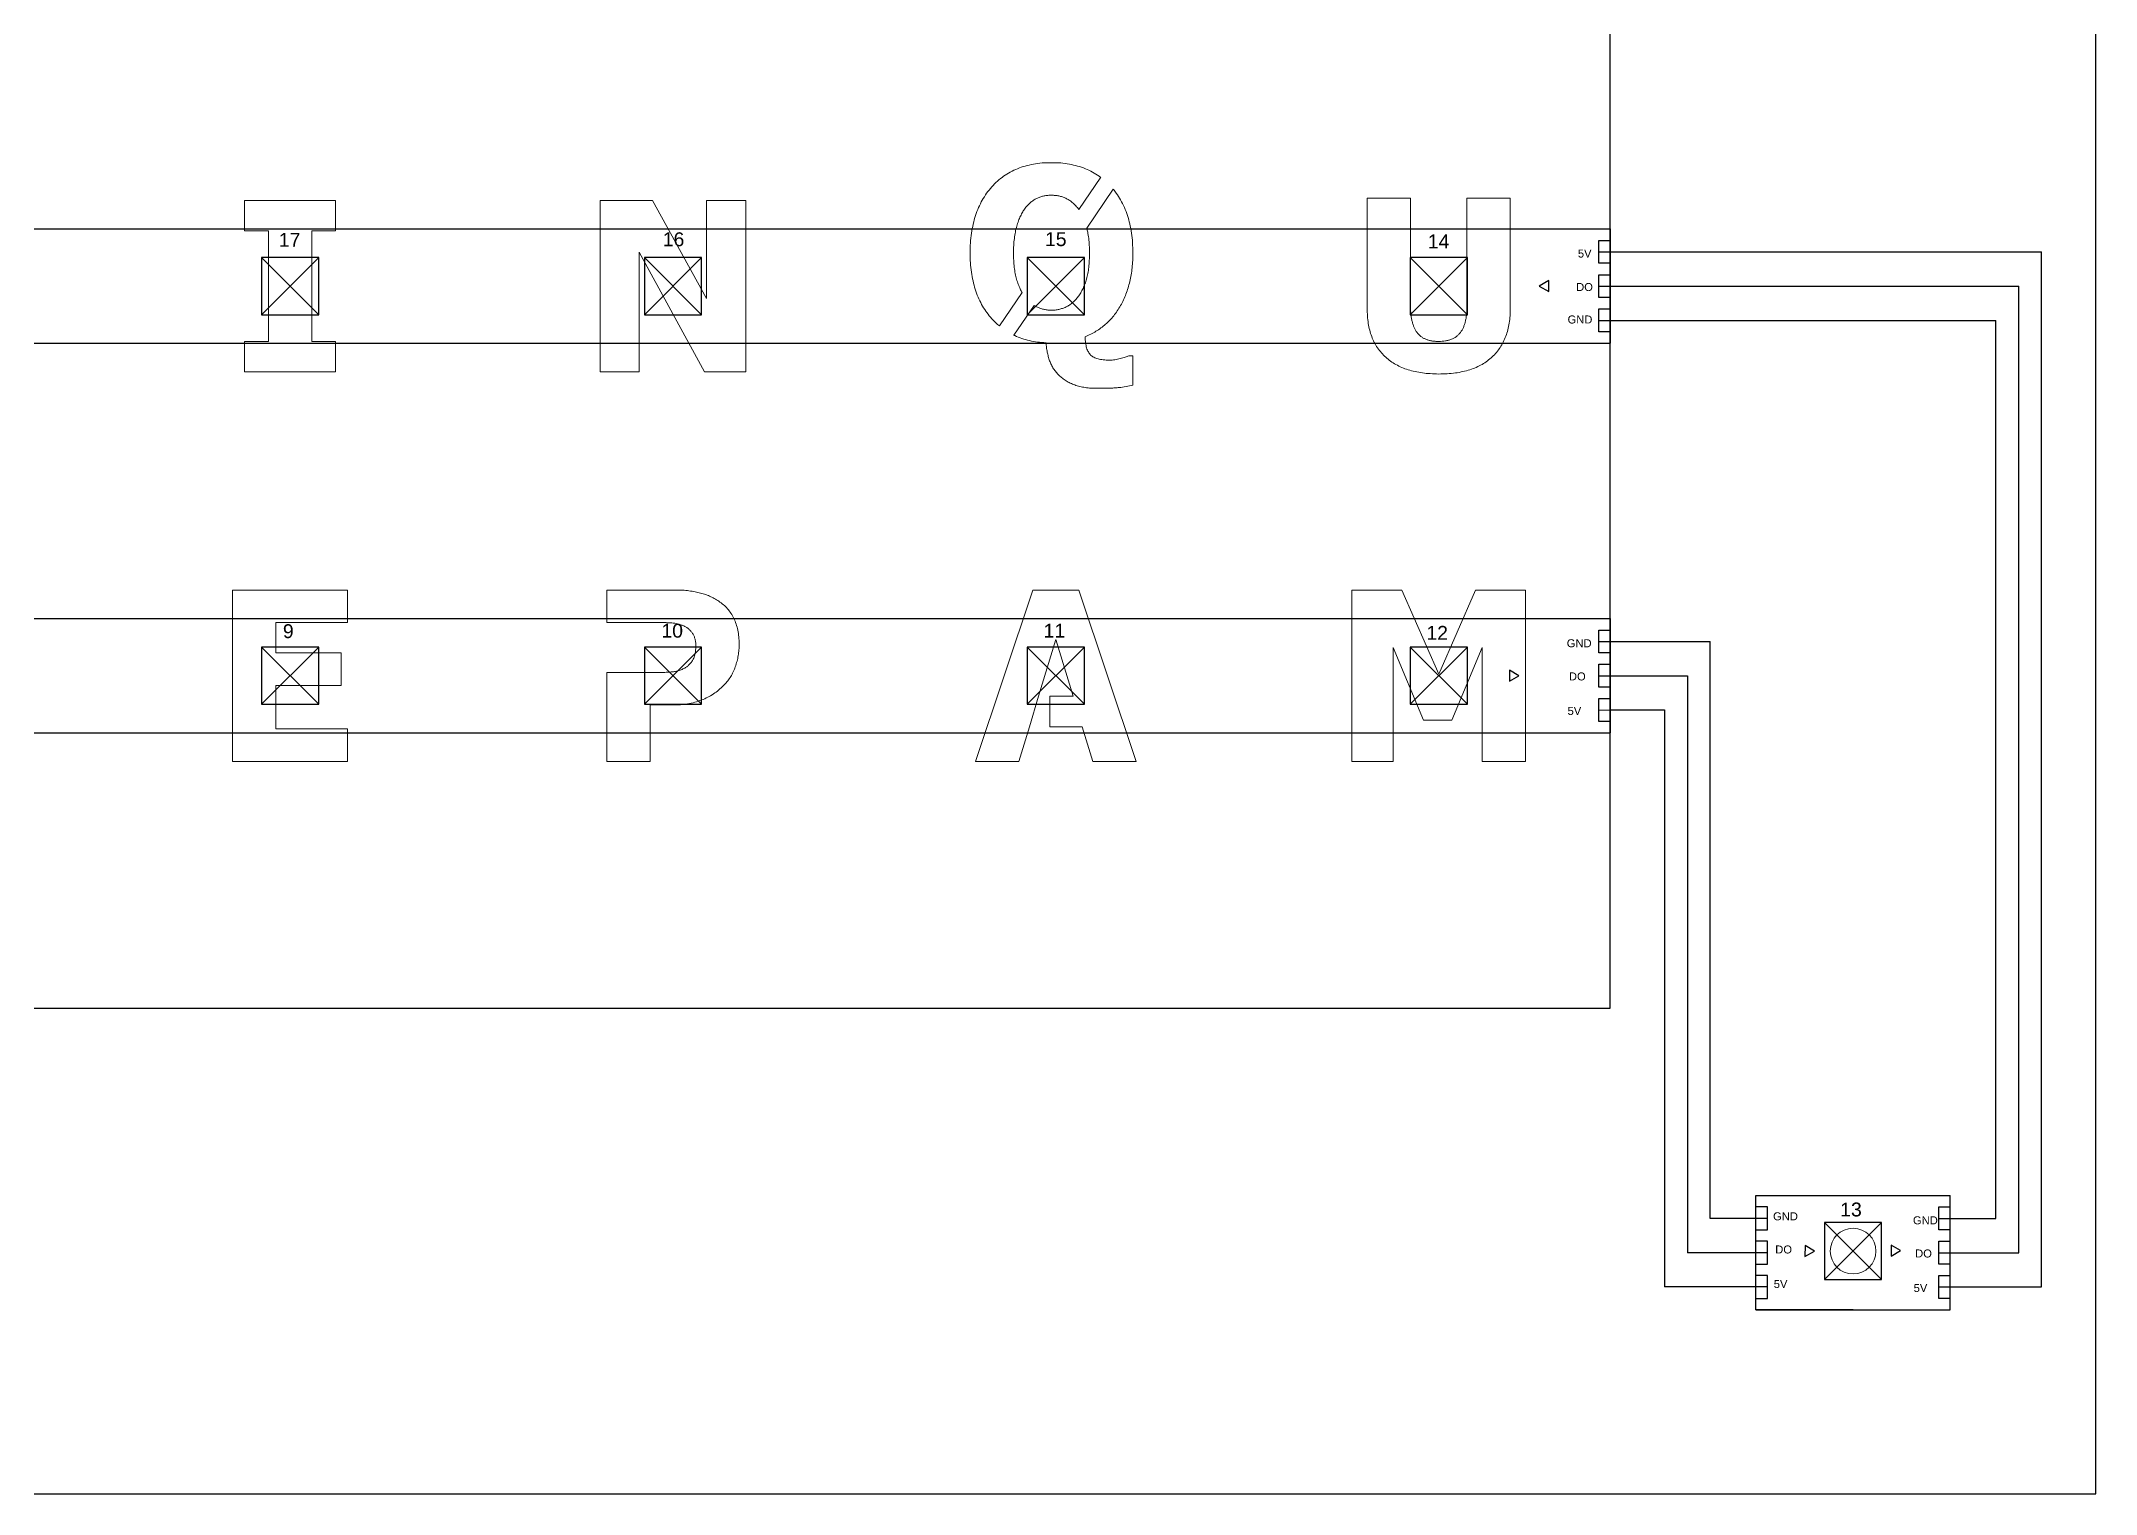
# Model space of a CAD drawing. Header units: millimetres. Extents: x -429 to 21, y 1736 to 2186.
# Drawn here: x -159.1 to 20.7, y 1735.9 to 1863 of the extents above; entities that cross this region are included whole.
import ezdxf

# ---------------------------------------------------------------- set-up
doc = ezdxf.new("R2010")
doc.units = ezdxf.units.MM
for name, color, linetype in [('Cadre', 7, 'Continuous'), ('Cadre interieur', 7, 'Continuous'), ('Circuit Electrique', 7, 'Continuous'), ('Lettres', 7, 'Continuous'), ('Rubans', 7, 'Continuous')]:
    doc.layers.add(name, color=color, linetype=linetype)
doc.styles.get("Standard").update_dxf_attribs({"font": 'sanss___.ttf'})

msp = doc.modelspace()

# ---------------------------------------------------------------- linework, layer by layer
at = {"layer": 'Cadre', "color": 0}
for p, q in [((20.66, 1735.91), (20.66, 2185.91)), ((-429.34, 1735.91), (20.66, 1735.91))]:
    msp.add_line(p, q, dxfattribs=at)
at = {"layer": 'Cadre interieur', "color": 0}
for p, q in [((-21.84, 1778.41), (-21.84, 2143.41)), ((-386.84, 1778.41), (-21.84, 1778.41))]:
    msp.add_line(p, q, dxfattribs=at)
at = {"layer": 'Circuit Electrique', "color": 1}
for p, q in [((-22.84, 1844.59), (15.91, 1844.59)), ((15.91, 1754.02), (15.91, 1844.59)), ((-22.84, 1804.5), (-17.09, 1804.53)), ((-17.09, 1804.53), (-17.09, 1754.02)), ((-8.09, 1754.02), (-17.09, 1754.02)), ((6.91, 1754.02), (15.91, 1754.02))]:
    msp.add_line(p, q, dxfattribs=at)
at = {"layer": 'Circuit Electrique', "color": 4}
for p, q in [((-22.84, 1841.59), (13.91, 1841.59)), ((13.91, 1757.02), (13.91, 1841.59)), ((-22.84, 1807.5), (-15.09, 1807.5)), ((-15.09, 1807.5), (-15.09, 1757.02)), ((-8.09, 1757.02), (-15.09, 1757.02)), ((6.91, 1757.02), (13.91, 1757.02))]:
    msp.add_line(p, q, dxfattribs=at)
at = {"layer": 'Circuit Electrique'}
for p, q in [((-22.84, 1838.59), (11.91, 1838.59)), ((11.91, 1760.02), (11.91, 1838.59)), ((-22.84, 1810.5), (-13.09, 1810.5)), ((-13.09, 1760.02), (-13.09, 1810.5)), ((-8.09, 1760.02), (-13.09, 1760.02)), ((6.91, 1760.02), (11.91, 1760.02))]:
    msp.add_line(p, q, dxfattribs=at)
for points in [[(-27.22, 1841.12), (-27.22, 1842.07), (-28.05, 1841.59)], [(-29.82, 1807.5), (-30.64, 1807.98), (-30.64, 1807.03)]]:
    msp.add_lwpolyline(points, close=True, dxfattribs=at)
at = {"layer": 'Lettres', "color": 7, "linetype": 'Continuous', "lineweight": 15}
for p, q in [((-66.42, 1851.11), (-68.34, 1848.29)), ((-67.63, 1846.67), (-65.32, 1850.06)), ((-141.33, 1849.09), (-133.36, 1849.09)), ((-141.33, 1846.43), (-141.33, 1849.09)), ((-133.36, 1849.09), (-133.36, 1846.43)), ((-110.2, 1849.09), (-105.62, 1849.09)), ((-110.2, 1834.09), (-110.2, 1849.09)), ((-105.62, 1849.09), (-100.9, 1840.5)), ((-100.9, 1849.09), (-97.48, 1849.09)), ((-100.9, 1840.5), (-100.9, 1849.09)), ((-97.48, 1849.09), (-97.48, 1834.09)), ((-43.11, 1849.28), (-39.31, 1849.28)), ((-43.11, 1839.66), (-43.11, 1849.28)), ((-39.31, 1849.28), (-39.31, 1839.86)), ((-34.38, 1849.28), (-30.58, 1849.28)), ((-34.38, 1839.86), (-34.38, 1849.28)), ((-30.58, 1849.28), (-30.58, 1839.67)), ((-139.24, 1846.43), (-141.33, 1846.43)), ((-139.24, 1836.75), (-139.24, 1846.43)), ((-135.45, 1846.43), (-135.45, 1836.75)), ((-133.36, 1846.43), (-135.45, 1846.43)), ((-106.79, 1844.55), (-106.79, 1834.09)), ((-101.08, 1834.09), (-106.79, 1844.55)), ((-73.29, 1841.02), (-75.28, 1838.1)), ((-74.02, 1837.29), (-72.24, 1839.9)), ((-141.33, 1836.75), (-139.24, 1836.75)), ((-141.33, 1834.09), (-141.33, 1836.75)), ((-135.45, 1836.75), (-133.36, 1836.75)), ((-133.36, 1836.75), (-133.36, 1834.09)), ((-133.36, 1834.09), (-141.33, 1834.09)), ((-106.79, 1834.09), (-110.2, 1834.09)), ((-97.48, 1834.09), (-101.08, 1834.09)), ((-63.97, 1835.49), (-63.6, 1835.49)), ((-63.6, 1835.49), (-63.6, 1832.92)), ((-142.38, 1815), (-132.31, 1815)), ((-142.38, 1800), (-142.38, 1815)), ((-132.31, 1815), (-132.31, 1812.15)), ((-109.63, 1815), (-103.79, 1815)), ((-109.63, 1812.16), (-109.63, 1815)), ((-77.37, 1800), (-72.37, 1815)), ((-72.37, 1815), (-68.32, 1815)), ((-68.32, 1815), (-63.32, 1800)), ((-44.44, 1815), (-40.06, 1815)), ((-44.44, 1800), (-44.44, 1815)), ((-40.06, 1815), (-36.83, 1807.65)), ((-36.83, 1807.65), (-33.62, 1815)), ((-33.62, 1815), (-29.25, 1815)), ((-29.25, 1815), (-29.25, 1800)), ((-138.58, 1812.15), (-138.58, 1809.5)), ((-132.31, 1812.15), (-138.58, 1812.15)), ((-105.84, 1812.16), (-109.63, 1812.16)), ((-105.84, 1812.15), (-105.84, 1812.16)), ((-105.29, 1812.15), (-105.84, 1812.15)), ((-70.34, 1810.66), (-71.86, 1805.7)), ((-68.83, 1805.7), (-70.34, 1810.66)), ((-138.58, 1809.5), (-132.88, 1809.5)), ((-132.88, 1809.5), (-132.88, 1806.65)), ((-40.83, 1809.98), (-40.83, 1800)), ((-38.18, 1803.61), (-40.83, 1809.98)), ((-33.05, 1809.98), (-35.69, 1803.61)), ((-33.05, 1800), (-33.05, 1809.98)), ((-109.63, 1807.79), (-105.57, 1807.79)), ((-109.63, 1800), (-109.63, 1807.79)), ((-138.58, 1806.65), (-138.58, 1802.85)), ((-132.88, 1806.65), (-138.58, 1806.65)), ((-71.86, 1805.7), (-72.65, 1803.04)), ((-70.86, 1805.7), (-68.83, 1805.7)), ((-70.86, 1803.04), (-70.86, 1805.7)), ((-105.84, 1804.94), (-105.84, 1800)), ((-103.86, 1804.94), (-105.84, 1804.94)), ((-35.69, 1803.61), (-38.18, 1803.61)), ((-138.58, 1802.85), (-132.31, 1802.85)), ((-132.31, 1802.85), (-132.31, 1800)), ((-72.65, 1803.04), (-73.57, 1800)), ((-68.04, 1803.04), (-70.86, 1803.04)), ((-67.12, 1800), (-68.04, 1803.04)), ((-132.31, 1800), (-142.38, 1800)), ((-105.84, 1800), (-109.63, 1800)), ((-73.57, 1800), (-77.37, 1800)), ((-63.32, 1800), (-67.12, 1800)), ((-40.83, 1800), (-44.44, 1800)), ((-29.25, 1800), (-33.05, 1800))]:
    msp.add_line(p, q, dxfattribs=at)
at = {"layer": 'Lettres', "color": 1}
msp.add_line((-21.84, 1804.53), (-17.09, 1804.53), dxfattribs=at)
at = {"layer": 'Lettres', "color": 7, "linetype": 'Continuous', "lineweight": 15}
msp.add_circle((-0.59, 1757.16), 2, dxfattribs=at)
for points, knots in [([(-77.84, 1844.49), (-77.84, 1844.78), (-77.83, 1845.36), (-77.74, 1846.21), (-77.59, 1847.01), (-77.38, 1847.76), (-77.12, 1848.46), (-76.79, 1849.11), (-76.41, 1849.72), (-75.96, 1850.27), (-75.47, 1850.78), (-74.92, 1851.21), (-74.33, 1851.58), (-73.7, 1851.88), (-73.02, 1852.11), (-72.29, 1852.27), (-71.53, 1852.38), (-71, 1852.39), (-70.73, 1852.39)], [0, 0, 0, 0, 0.073976, 0.144357, 0.211546, 0.276003, 0.337933, 0.398551, 0.457828, 0.516908, 0.575288, 0.63283, 0.690067, 0.748163, 0.807318, 0.868775, 0.932665, 1, 1, 1, 1]), ([(-70.73, 1852.39), (-70.46, 1852.39), (-69.93, 1852.38), (-69.17, 1852.27), (-68.44, 1852.11), (-67.76, 1851.88), (-67.13, 1851.58), (-66.69, 1851.31), (-66.46, 1851.14), (-66.42, 1851.11)], [0, 0, 0, 0, 0.0670513, 0.1309047, 0.1922722, 0.2513934, 0.3094569, 0.3665315, 0.3797952, 0.3797952, 0.3797952, 0.3797952]), ([(-65.32, 1850.06), (-65.23, 1849.95), (-65, 1849.65), (-64.66, 1849.13), (-64.33, 1848.47), (-64.06, 1847.77), (-63.86, 1847.02), (-63.71, 1846.22), (-63.62, 1845.37), (-63.61, 1844.79), (-63.6, 1844.49)], [0.5062781, 0.5062781, 0.5062781, 0.5062781, 0.5412426, 0.600751, 0.6611152, 0.7234162, 0.7878367, 0.854987, 0.9255734, 1, 1, 1, 1]), ([(-73.03, 1848.41), (-73.1, 1848.3), (-73.25, 1848.08), (-73.45, 1847.71), (-73.62, 1847.29), (-73.77, 1846.83), (-73.9, 1846.31), (-73.98, 1845.75), (-74.04, 1845.14), (-74.04, 1844.72), (-74.05, 1844.51)], [0, 0, 0, 0, 0.094396, 0.196115, 0.306127, 0.425664, 0.553874, 0.692336, 0.840632, 1, 1, 1, 1]), ([(-70.72, 1849.54), (-70.83, 1849.54), (-71.05, 1849.54), (-71.37, 1849.49), (-71.67, 1849.41), (-71.96, 1849.3), (-72.24, 1849.15), (-72.51, 1848.95), (-72.78, 1848.7), (-72.94, 1848.51), (-73.03, 1848.41)], [0, 0, 0, 0, 0.12537, 0.245286, 0.361957, 0.475991, 0.593024, 0.717386, 0.853085, 1, 1, 1, 1]), ([(-68.4, 1848.38), (-68.48, 1848.48), (-68.64, 1848.67), (-68.89, 1848.92), (-69.18, 1849.12), (-69.47, 1849.28), (-69.77, 1849.4), (-70.08, 1849.48), (-70.4, 1849.53), (-70.61, 1849.54), (-70.72, 1849.54)], [0, 0, 0, 0, 0.140823, 0.273459, 0.400792, 0.52369, 0.644547, 0.763352, 0.880684, 1, 1, 1, 1]), ([(-67.4, 1844.52), (-67.4, 1844.74), (-67.41, 1845.15), (-67.46, 1845.76), (-67.54, 1846.26), (-67.6, 1846.55), (-67.63, 1846.67)], [0, 0, 0, 0, 0.1608968, 0.3090965, 0.4467198, 0.5333747, 0.5333747, 0.5333747, 0.5333747]), ([(-75.28, 1838.1), (-75.39, 1838.19), (-75.66, 1838.43), (-76.07, 1838.86), (-76.48, 1839.4), (-76.85, 1839.99), (-77.16, 1840.64), (-77.41, 1841.32), (-77.6, 1842.05), (-77.74, 1842.82), (-77.83, 1843.64), (-77.84, 1844.2), (-77.84, 1844.49)], [0.3830719, 0.3830719, 0.3830719, 0.3830719, 0.4183541, 0.477324, 0.5369732, 0.5969523, 0.6580644, 0.7211595, 0.7862011, 0.8541877, 0.9253422, 1, 1, 1, 1]), ([(-74.05, 1844.51), (-74.04, 1844.28), (-74.04, 1843.86), (-73.99, 1843.25), (-73.91, 1842.7), (-73.79, 1842.2), (-73.64, 1841.76), (-73.48, 1841.37), (-73.35, 1841.13), (-73.29, 1841.02)], [0, 0, 0, 0, 0.1647713, 0.315358, 0.4523309, 0.5764485, 0.6912717, 0.7995072, 0.8899858, 0.8899858, 0.8899858, 0.8899858]), ([(-68.39, 1840.67), (-68.31, 1840.78), (-68.16, 1841.01), (-67.96, 1841.39), (-67.79, 1841.79), (-67.65, 1842.22), (-67.53, 1842.71), (-67.46, 1843.25), (-67.41, 1843.86), (-67.4, 1844.29), (-67.4, 1844.52)], [0, 0, 0, 0, 0.101387, 0.20613, 0.313012, 0.424422, 0.545125, 0.680897, 0.831879, 1, 1, 1, 1]), ([(-63.6, 1844.49), (-63.61, 1844.27), (-63.61, 1843.84), (-63.66, 1843.2), (-63.75, 1842.59), (-63.87, 1842), (-64.02, 1841.44), (-64.2, 1840.9), (-64.42, 1840.38), (-64.67, 1839.89), (-64.96, 1839.42), (-65.27, 1839), (-65.62, 1838.6), (-65.99, 1838.24), (-66.39, 1837.92), (-66.83, 1837.63), (-67.29, 1837.37), (-67.62, 1837.23), (-67.78, 1837.16)], [0, 0, 0, 0, 0.073325, 0.144205, 0.212519, 0.279215, 0.344168, 0.407758, 0.470188, 0.531765, 0.592243, 0.651281, 0.709084, 0.766763, 0.824051, 0.881926, 0.940293, 1, 1, 1, 1]), ([(-72.24, 1839.9), (-72.15, 1839.84), (-71.96, 1839.74), (-71.66, 1839.63), (-71.35, 1839.54), (-71.04, 1839.49), (-70.82, 1839.48), (-70.72, 1839.48)], [0.4089268, 0.4089268, 0.4089268, 0.4089268, 0.5244889, 0.6456303, 0.7637117, 0.8814107, 1, 1, 1, 1]), ([(-70.72, 1839.48), (-70.61, 1839.48), (-70.39, 1839.49), (-70.07, 1839.55), (-69.76, 1839.64), (-69.44, 1839.76), (-69.15, 1839.93), (-68.87, 1840.14), (-68.62, 1840.39), (-68.47, 1840.57), (-68.39, 1840.67)], [0, 0, 0, 0, 0.119332, 0.23902, 0.359746, 0.482353, 0.60764, 0.734227, 0.864094, 1, 1, 1, 1]), ([(-36.85, 1833.9), (-37.09, 1833.91), (-37.57, 1833.92), (-38.26, 1833.99), (-38.91, 1834.1), (-39.51, 1834.26), (-40.07, 1834.46), (-40.59, 1834.72), (-41.06, 1835.01), (-41.49, 1835.36), (-41.87, 1835.75), (-42.21, 1836.18), (-42.49, 1836.66), (-42.72, 1837.18), (-42.89, 1837.74), (-43.02, 1838.34), (-43.09, 1838.99), (-43.1, 1839.43), (-43.11, 1839.66)], [0, 0, 0, 0, 0.075556, 0.146834, 0.214189, 0.27849, 0.339718, 0.398649, 0.456076, 0.51261, 0.568606, 0.624436, 0.681171, 0.739066, 0.799401, 0.862842, 0.929322, 1, 1, 1, 1]), ([(-39.31, 1839.86), (-39.31, 1839.74), (-39.31, 1839.49), (-39.28, 1839.13), (-39.24, 1838.8), (-39.17, 1838.5), (-39.09, 1838.21), (-38.99, 1837.96), (-38.88, 1837.73), (-38.74, 1837.52), (-38.58, 1837.34), (-38.4, 1837.18), (-38.2, 1837.04), (-37.97, 1836.94), (-37.72, 1836.85), (-37.45, 1836.79), (-37.16, 1836.76), (-36.95, 1836.75), (-36.85, 1836.75)], [0, 0, 0, 0, 0.083198, 0.161393, 0.234821, 0.302626, 0.366802, 0.426894, 0.483561, 0.537448, 0.589958, 0.641551, 0.694537, 0.748596, 0.805727, 0.86627, 0.931072, 1, 1, 1, 1]), ([(-36.85, 1836.75), (-36.75, 1836.75), (-36.55, 1836.76), (-36.26, 1836.79), (-35.99, 1836.85), (-35.74, 1836.93), (-35.52, 1837.03), (-35.31, 1837.16), (-35.13, 1837.31), (-34.97, 1837.49), (-34.83, 1837.69), (-34.71, 1837.92), (-34.6, 1838.18), (-34.52, 1838.46), (-34.45, 1838.77), (-34.41, 1839.11), (-34.38, 1839.48), (-34.38, 1839.73), (-34.38, 1839.86)], [0, 0, 0, 0, 0.06745, 0.130794, 0.190407, 0.246972, 0.30061, 0.352752, 0.404281, 0.45564, 0.508679, 0.565215, 0.625389, 0.689762, 0.759288, 0.833806, 0.913783, 1, 1, 1, 1]), ([(-30.58, 1839.67), (-30.58, 1839.44), (-30.59, 1839.01), (-30.66, 1838.37), (-30.79, 1837.77), (-30.96, 1837.21), (-31.19, 1836.7), (-31.46, 1836.22), (-31.78, 1835.78), (-32.16, 1835.39), (-32.58, 1835.03), (-33.05, 1834.73), (-33.57, 1834.47), (-34.13, 1834.26), (-34.74, 1834.1), (-35.4, 1833.98), (-36.11, 1833.92), (-36.6, 1833.91), (-36.85, 1833.9)], [0, 0, 0, 0, 0.069562, 0.135255, 0.197567, 0.257264, 0.315158, 0.371017, 0.426571, 0.482223, 0.538284, 0.595626, 0.654669, 0.716122, 0.781133, 0.849913, 0.922515, 1, 1, 1, 1]), ([(-71.2, 1836.63), (-71.45, 1836.65), (-71.94, 1836.68), (-72.65, 1836.81), (-73.32, 1837), (-73.76, 1837.18), (-73.99, 1837.28), (-74.02, 1837.29)], [0, 0, 0, 0, 0.0650905, 0.1273234, 0.1871986, 0.2458758, 0.2526302, 0.2526302, 0.2526302, 0.2526302]), ([(-70.06, 1833.78), (-70.15, 1833.88), (-70.33, 1834.06), (-70.55, 1834.36), (-70.74, 1834.69), (-70.89, 1835.05), (-71.01, 1835.43), (-71.1, 1835.82), (-71.17, 1836.22), (-71.19, 1836.49), (-71.2, 1836.63)], [0, 0, 0, 0, 0.120955, 0.240517, 0.361516, 0.485022, 0.610152, 0.73728, 0.867382, 1, 1, 1, 1]), ([(-67.78, 1837.16), (-67.78, 1837.07), (-67.77, 1836.89), (-67.74, 1836.63), (-67.71, 1836.4), (-67.65, 1836.19), (-67.59, 1835.99), (-67.5, 1835.83), (-67.41, 1835.68), (-67.3, 1835.55), (-67.17, 1835.45), (-67.01, 1835.36), (-66.84, 1835.28), (-66.65, 1835.22), (-66.43, 1835.17), (-66.19, 1835.14), (-65.93, 1835.12), (-65.75, 1835.11), (-65.66, 1835.11)], [0, 0, 0, 0, 0.08079, 0.155894, 0.224643, 0.287755, 0.345867, 0.400399, 0.450653, 0.498075, 0.545684, 0.595754, 0.650333, 0.709806, 0.77314, 0.842603, 0.918407, 1, 1, 1, 1]), ([(-65.66, 1835.11), (-65.5, 1835.12), (-65.18, 1835.13), (-64.78, 1835.22), (-64.48, 1835.3), (-64.28, 1835.37), (-64.11, 1835.43), (-64.02, 1835.47), (-63.97, 1835.49)], [0, 0, 0, 0, 0.268999, 0.556599, 0.696762, 0.818917, 0.918945, 1, 1, 1, 1]), ([(-66.69, 1832.65), (-66.88, 1832.65), (-67.24, 1832.65), (-67.77, 1832.71), (-68.25, 1832.8), (-68.69, 1832.93), (-69.08, 1833.1), (-69.44, 1833.29), (-69.78, 1833.52), (-69.97, 1833.7), (-70.06, 1833.78)], [0, 0, 0, 0, 0.155227, 0.299024, 0.432208, 0.556074, 0.672984, 0.784944, 0.89355, 1, 1, 1, 1]), ([(-63.6, 1832.92), (-63.8, 1832.88), (-64.2, 1832.79), (-64.72, 1832.72), (-65.18, 1832.68), (-65.61, 1832.66), (-66.12, 1832.65), (-66.49, 1832.65), (-66.69, 1832.65)], [0, 0, 0, 0, 0.19686, 0.392518, 0.50361, 0.64117, 0.80726, 1, 1, 1, 1]), ([(-103.79, 1815), (-103.58, 1815), (-103.18, 1815), (-102.59, 1814.95), (-102.05, 1814.88), (-101.55, 1814.77), (-101.08, 1814.64), (-100.64, 1814.47), (-100.22, 1814.27), (-99.96, 1814.1), (-99.83, 1814.02)], [0, 0, 0, 0, 0.151825, 0.293278, 0.424806, 0.546969, 0.663212, 0.776761, 0.888508, 1, 1, 1, 1]), ([(-99.83, 1814.02), (-99.7, 1813.92), (-99.42, 1813.73), (-99.07, 1813.37), (-98.76, 1812.97), (-98.51, 1812.52), (-98.3, 1812.02), (-98.16, 1811.48), (-98.07, 1810.9), (-98.06, 1810.49), (-98.05, 1810.28)], [0, 0, 0, 0, 0.116212, 0.231799, 0.347882, 0.467234, 0.590704, 0.718833, 0.854917, 1, 1, 1, 1]), ([(-102.9, 1811.86), (-102.99, 1811.9), (-103.16, 1811.96), (-103.43, 1812.04), (-103.69, 1812.09), (-103.95, 1812.12), (-104.23, 1812.13), (-104.54, 1812.15), (-104.9, 1812.15), (-105.16, 1812.15), (-105.29, 1812.15)], [0, 0, 0, 0, 0.118566, 0.231732, 0.339924, 0.444383, 0.555618, 0.686304, 0.834006, 1, 1, 1, 1]), ([(-101.85, 1810.19), (-101.85, 1810.29), (-101.86, 1810.48), (-101.92, 1810.76), (-102.02, 1811.02), (-102.15, 1811.25), (-102.32, 1811.45), (-102.49, 1811.63), (-102.69, 1811.77), (-102.83, 1811.83), (-102.9, 1811.86)], [0, 0, 0, 0, 0.141823, 0.277875, 0.406453, 0.535869, 0.660787, 0.777912, 0.889831, 1, 1, 1, 1]), ([(-102.52, 1808.38), (-102.46, 1808.44), (-102.34, 1808.55), (-102.19, 1808.74), (-102.07, 1808.93), (-101.98, 1809.13), (-101.92, 1809.35), (-101.88, 1809.6), (-101.85, 1809.88), (-101.85, 1810.08), (-101.85, 1810.19)], [0, 0, 0, 0, 0.12792, 0.24717, 0.358289, 0.463817, 0.575015, 0.699813, 0.841295, 1, 1, 1, 1]), ([(-98.05, 1810.28), (-98.06, 1810.11), (-98.06, 1809.77), (-98.13, 1809.26), (-98.23, 1808.77), (-98.38, 1808.29), (-98.56, 1807.84), (-98.78, 1807.43), (-99.04, 1807.05), (-99.24, 1806.83), (-99.34, 1806.72)], [0, 0, 0, 0, 0.132964, 0.263753, 0.39254, 0.521768, 0.64711, 0.768379, 0.885291, 1, 1, 1, 1]), ([(-105.57, 1807.79), (-105.39, 1807.79), (-105.05, 1807.79), (-104.56, 1807.79), (-104.11, 1807.81), (-103.83, 1807.85), (-103.7, 1807.86)], [0, 0, 0, 0, 0.283645, 0.54829, 0.791063, 1, 1, 1, 1]), ([(-103.7, 1807.86), (-103.59, 1807.89), (-103.37, 1807.93), (-103.05, 1808.05), (-102.75, 1808.19), (-102.59, 1808.32), (-102.52, 1808.38)], [0, 0, 0, 0, 0.250248, 0.523246, 0.785003, 1, 1, 1, 1]), ([(-101.2, 1805.43), (-101.39, 1805.36), (-101.78, 1805.21), (-102.3, 1805.08), (-102.74, 1805.01), (-103.1, 1804.97), (-103.47, 1804.95), (-103.73, 1804.94), (-103.86, 1804.94)], [0, 0, 0, 0, 0.225063, 0.462831, 0.587507, 0.71788, 0.855251, 1, 1, 1, 1]), ([(-99.34, 1806.72), (-99.47, 1806.59), (-99.74, 1806.33), (-100.18, 1805.98), (-100.67, 1805.67), (-101.02, 1805.51), (-101.2, 1805.43)], [0, 0, 0, 0, 0.242191, 0.489738, 0.741687, 1, 1, 1, 1])]:
    msp.add_open_spline(points, degree=3, knots=knots, dxfattribs=at)
msp.add_open_spline([(-68.34, 1848.29), (-68.36, 1848.32), (-68.38, 1848.35), (-68.4, 1848.38)], degree=3, dxfattribs=at)
at = {"layer": 'Rubans'}
for p, q in [((-386.84, 1846.59), (-21.84, 1846.59)), ((-21.84, 1846.59), (-21.84, 1836.59)), ((-22.84, 1843.59), (-22.84, 1845.59)), ((-22.84, 1845.59), (-21.84, 1845.59)), ((-134.84, 1844.09), (-139.84, 1844.09)), ((-139.84, 1844.09), (-139.84, 1839.09)), ((-134.84, 1839.09), (-134.84, 1844.09)), ((-101.34, 1844.09), (-106.34, 1844.09)), ((-106.34, 1844.09), (-106.34, 1839.09)), ((-101.34, 1839.09), (-101.34, 1844.09)), ((-67.84, 1844.09), (-72.84, 1844.09)), ((-72.84, 1844.09), (-72.84, 1839.09)), ((-67.84, 1839.09), (-67.84, 1844.09)), ((-34.34, 1844.09), (-39.34, 1844.09)), ((-39.34, 1844.09), (-39.34, 1839.09)), ((-34.34, 1839.09), (-34.34, 1844.09)), ((-21.84, 1843.59), (-22.84, 1843.59)), ((-22.84, 1840.59), (-22.84, 1842.59)), ((-22.84, 1842.59), (-21.84, 1842.59)), ((-21.84, 1840.59), (-22.84, 1840.59)), ((-22.84, 1837.59), (-22.84, 1839.59)), ((-22.84, 1839.59), (-21.84, 1839.59)), ((-139.84, 1839.09), (-134.84, 1839.09)), ((-106.34, 1839.09), (-101.34, 1839.09)), ((-72.84, 1839.09), (-67.84, 1839.09)), ((-39.34, 1839.09), (-34.34, 1839.09)), ((-21.84, 1837.59), (-22.84, 1837.59)), ((-386.84, 1836.59), (-21.84, 1836.59)), ((-386.84, 1812.5), (-21.84, 1812.5)), ((-21.84, 1812.5), (-21.84, 1802.5)), ((-22.84, 1809.5), (-22.84, 1811.5)), ((-22.84, 1811.5), (-21.84, 1811.5)), ((-134.84, 1810), (-139.84, 1810)), ((-139.84, 1810), (-139.84, 1805)), ((-134.84, 1805), (-134.84, 1810)), ((-101.34, 1810), (-106.34, 1810)), ((-106.34, 1810), (-106.34, 1805)), ((-101.34, 1805), (-101.34, 1810)), ((-67.84, 1810), (-72.84, 1810)), ((-72.84, 1810), (-72.84, 1805)), ((-67.84, 1805), (-67.84, 1810)), ((-34.34, 1810), (-39.34, 1810)), ((-39.34, 1810), (-39.34, 1805)), ((-34.34, 1805), (-34.34, 1810)), ((-21.84, 1809.5), (-22.84, 1809.5)), ((-22.84, 1806.5), (-22.84, 1808.5)), ((-22.84, 1808.5), (-21.84, 1808.5)), ((-21.84, 1806.5), (-22.84, 1806.5)), ((-22.84, 1803.5), (-22.84, 1805.5)), ((-22.84, 1805.5), (-21.84, 1805.5)), ((-139.84, 1805), (-134.84, 1805)), ((-106.34, 1805), (-101.34, 1805)), ((-72.84, 1805), (-67.84, 1805)), ((-39.34, 1805), (-34.34, 1805)), ((-21.84, 1803.5), (-22.84, 1803.5)), ((-386.84, 1802.5), (-21.84, 1802.5)), ((-9.09, 1752.02), (-9.09, 1762.02)), ((-9.09, 1762.02), (7.91, 1762.02)), ((7.91, 1752.02), (7.91, 1762.02)), ((-8.09, 1761.02), (-9.09, 1761.02)), ((-8.09, 1759.02), (-8.09, 1761.02)), ((6.91, 1759.02), (6.91, 1761.02)), ((6.91, 1761.02), (7.91, 1761.02)), ((-9.09, 1759.02), (-8.09, 1759.02)), ((1.91, 1759.66), (-3.09, 1759.66)), ((-3.09, 1759.66), (-3.09, 1754.66)), ((1.91, 1754.66), (1.91, 1759.66)), ((7.91, 1759.02), (6.91, 1759.02)), ((-8.09, 1758.02), (-9.09, 1758.02)), ((-8.09, 1756.02), (-8.09, 1758.02)), ((6.91, 1756.02), (6.91, 1758.02)), ((6.91, 1758.02), (7.91, 1758.02)), ((-9.09, 1756.02), (-8.09, 1756.02)), ((-8.09, 1755.02), (-9.09, 1755.02)), ((-8.09, 1753.02), (-8.09, 1755.02)), ((7.91, 1756.02), (6.91, 1756.02)), ((6.91, 1753.02), (6.91, 1755.02)), ((6.91, 1755.02), (7.91, 1755.02)), ((7.91, 1755.02), (7.91, 1755.02)), ((-9.09, 1752.02), (-9.09, 1753.02)), ((-9.09, 1753.02), (-8.09, 1753.02)), ((-3.09, 1754.66), (1.91, 1754.66)), ((7.91, 1753.02), (6.91, 1753.02)), ((7.91, 1752.02), (7.91, 1753.02)), ((-0.59, 1752.02), (-9.09, 1752.02)), ((-9.09, 1752.02), (-0.59, 1752.02)), ((-0.59, 1752.02), (-9.09, 1752.02)), ((-0.59, 1752.02), (7.91, 1752.02))]:
    msp.add_line(p, q, dxfattribs=at)
at = {"layer": 'Rubans', "color": 1}
for p, q in [((-134.84, 1844.09), (-139.84, 1839.09)), ((-139.84, 1844.09), (-134.84, 1839.09)), ((-101.34, 1844.09), (-106.34, 1839.09)), ((-106.34, 1844.09), (-101.34, 1839.09)), ((-67.84, 1844.09), (-72.84, 1839.09)), ((-72.84, 1844.09), (-67.84, 1839.09)), ((-34.34, 1844.09), (-39.34, 1839.09)), ((-39.34, 1844.09), (-34.34, 1839.09)), ((-134.84, 1810), (-139.84, 1805)), ((-139.84, 1810), (-134.84, 1805)), ((-101.34, 1810), (-106.34, 1805)), ((-106.34, 1810), (-101.34, 1805)), ((-67.84, 1810), (-72.84, 1805)), ((-72.84, 1810), (-67.84, 1805)), ((-34.34, 1810), (-39.34, 1805)), ((-39.34, 1810), (-34.34, 1805)), ((1.91, 1759.66), (-3.09, 1754.66)), ((-3.09, 1759.66), (1.91, 1754.66))]:
    msp.add_line(p, q, dxfattribs=at)
at = {"layer": 'Rubans'}
for points in [[(-3.97, 1757.16), (-4.79, 1757.64), (-4.8, 1756.69)], [(3.57, 1757.2), (2.75, 1757.67), (2.74, 1756.72)]]:
    msp.add_lwpolyline(points, close=True, dxfattribs=at)

# ---------------------------------------------------------------- texts
for s, insert, char_height, width, attachment_point in [('{\\pxqc;\\fArial|b0|i0|c0|p34;17}', (-137.38, 1845.64), 1.215, 19.44, 5), ('{\\pxqc;\\fArial|b0|i0|c0|p34;16}', (-103.79, 1845.68), 1.215, 19.44, 5), ('{\\pxqc;\\fArial|b0|i0|c0|p34;15}', (-70.35, 1845.69), 1.215, 19.44, 5), ('{\\pxqc;\\fArial|b0|i0|c0|p34;14}', (-36.86, 1845.5), 1.215, 19.44, 5), ('{5V}', (-24.67, 1844.79), 0.7, 3.678, 1), ('{DO}', (-24.82, 1841.86), 0.7, 3.678, 1), ('{GND}', (-25.57, 1839.02), 0.7, 3.678, 1), ('{\\pxqc;\\fArial|b0|i0|c0|p34;9}', (-137.5, 1811.39), 1.215, 19.44, 5), ('{\\pxqc;\\fArial|b0|i0|c0|p34;10}', (-103.91, 1811.43), 1.215, 19.44, 5), ('{\\pxqc;\\fArial|b0|i0|c0|p34;11}', (-70.47, 1811.44), 1.215, 19.44, 5), ('{\\pxqc;\\fArial|b0|i0|c0|p34;12}', (-36.98, 1811.25), 1.215, 19.44, 5), ('{GND}', (-25.64, 1810.69), 0.7, 3.678, 1), ('{DO}', (-25.45, 1807.79), 0.7, 3.678, 1), ('{5V}', (-25.57, 1804.77), 0.7, 3.678, 1), ('{GND}', (-7.59, 1760.55), 0.7, 3.678, 1), ('{\\pxqc;\\fArial|b0|i0|c0|p34;13}', (-0.77, 1760.79), 1.215, 19.44, 5), ('{GND}', (4.65, 1760.2), 0.7, 3.678, 1), ('{DO}', (-7.4, 1757.65), 0.7, 3.678, 1), ('{DO}', (4.84, 1757.3), 0.7, 3.678, 1), ('{5V}', (-7.53, 1754.63), 0.7, 3.678, 1), ('{5V}', (4.71, 1754.28), 0.7, 3.678, 1)]:
    msp.add_mtext(s, dxfattribs=dict(at, insert=insert, char_height=char_height, width=width, attachment_point=attachment_point))

doc.saveas('drawing.dxf')
